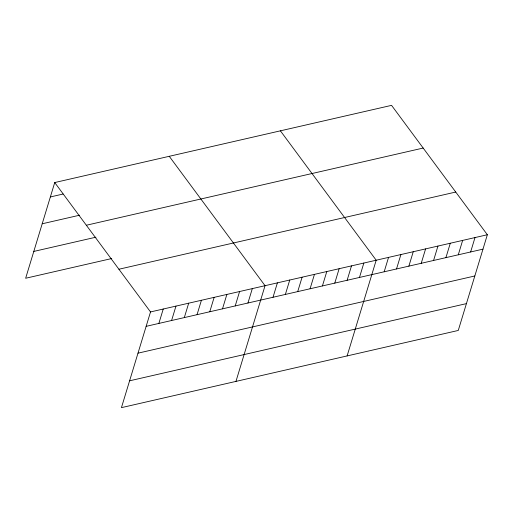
<?xml version="1.0" encoding="UTF-8"?>
<svg xmlns="http://www.w3.org/2000/svg" width="513" height="513" viewBox="0 0 513 513"><rect width="100%" height="100%" fill="white"/><g stroke="black" fill="none" stroke-linecap="round" stroke-linejoin="round"><path stroke-width="0.77" d="M54.731 182.551L150.521 311.936L121.44 407.643L458.269 330.449L487.35 234.742L391.56 105.357L54.731 182.551L25.65 278.258L111.731 258.533M158.87 323.421L163.243 309.018M171.592 320.503L175.972 306.101M184.321 317.592L188.694 303.183M197.043 314.674L201.417 300.272M209.766 311.757L214.145 297.354M222.495 308.839L226.868 294.436M235.217 305.928L239.59 291.519M247.939 303.01L252.319 288.607M235.961 381.396L265.041 285.69L169.252 156.305M273.019 297.264L277.392 282.855M285.369 294.43L289.742 280.027M297.72 291.602L302.093 277.2M310.07 288.774L314.443 274.365M322.421 285.94L326.794 271.537M334.771 283.112L339.144 268.709M347.121 280.278L351.495 265.875M359.472 277.45L363.845 263.047M347.115 355.926L376.196 260.213L280.406 130.828M384.173 271.787L388.546 257.385M396.523 268.959L400.897 254.557M408.874 266.125L413.247 251.723M421.224 263.297L425.598 248.895M433.575 260.469L437.948 246.067M445.925 257.635L450.299 243.233M458.276 254.807L462.649 240.405M470.626 251.979L475 237.57M50.351 196.954L63.08 194.036M42.201 223.783L79.624 215.204M86.338 225.245L423.167 148.052M33.8 251.428L95.931 237.192M118.907 269.235L455.736 192.048M150.521 311.936L487.35 234.742M146.147 326.339L482.977 249.145M137.991 353.168L474.82 275.975M129.597 380.813L466.426 303.619"/></g></svg>
